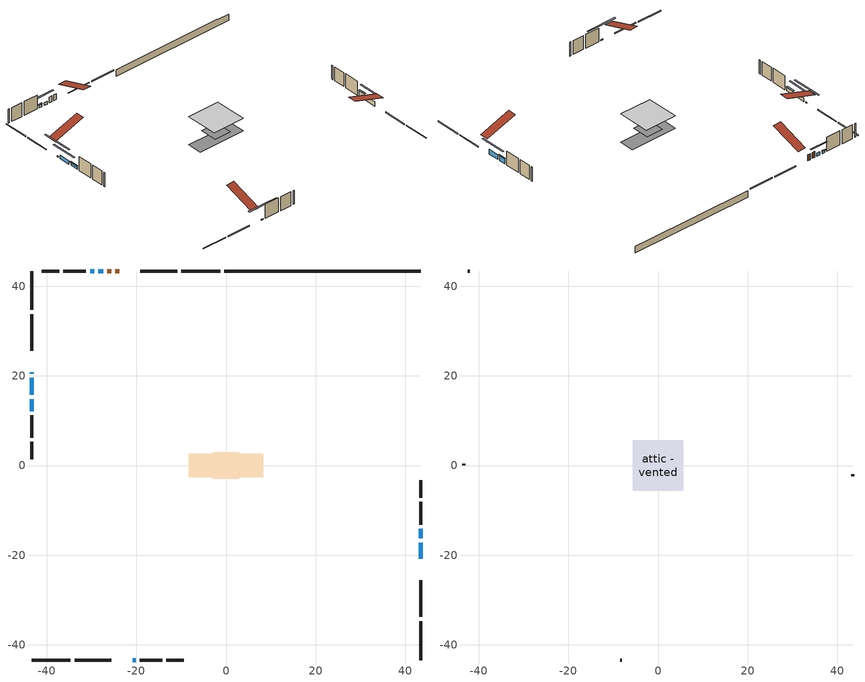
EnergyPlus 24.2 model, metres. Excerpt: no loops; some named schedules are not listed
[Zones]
conditioned space
 floor outside (Floor1 construction): -2.92,-2.92 -2.92,2.92 2.92,2.92 2.92,-2.92 z0.61
 floor adiabatic (AdiabaticFloorConstruction): -2.84,-2.84 -2.84,2.84 2.84,2.84 2.84,-2.84 z3.05
 floor foundation (Slab1 construction): -8.36,-2.58 -8.36,2.58 8.36,2.58 8.36,-2.58 z-1.68
 wall outside (RimJoist1 construction): -1.3,43.37 -9.96,43.37 / -43.37,-43.37 -34.71,-43.37 / -43.37,43.37 -43.37,34.71 / 43.37,-43.37 43.37,-34.71 z0.61:0.91
 wall outside (RimJoist2 construction): -10.89,43.37 -19.09,43.37 / -33.78,-43.37 -25.58,-43.37 / -43.37,33.78 -43.37,25.58 / 43.37,-33.78 43.37,-25.58 z0.61:0.91
 wall outside (AdiabaticWallConstruction 1): -23.83,43.37 -24.67,43.37 / -25.6,43.37 -26.46,43.37 z0.61:2.64
 wall outside (AdiabaticWallConstruction): 43.37,-20.84 43.37,-17.2 z0.61:2.21; -20.84,-43.37 -20.15,-43.37 / -43.37,20.84 -43.37,20.49 z0.61:0.91; -27.38,43.37 -28.47,43.37 z0.61:1.56; -43.37,19.57 -43.37,15.73 z0.61:1.74; 43.37,-16.27 43.37,-14.09 z0.61:2.52; -29.4,43.37 -30.32,43.37 z0.61:1.42; -43.37,14.8 -43.37,12.14 z0.61:1.77
 wall outside (Wall1 construction): -31.25,43.37 -36.28,43.37 / -19.23,-43.37 -14.2,-43.37 / -43.37,11.22 -43.37,6.19 / 43.37,-13.16 43.37,-8.13 z0.61:5.49
 wall outside (Wall2 construction): -37.21,43.37 -41.09,43.37 / -13.27,-43.37 -9.39,-43.37 / -43.37,5.26 -43.37,1.37 / 43.37,-7.2 43.37,-3.32 z0.61:5.49
 wall foundation (FoundationWall1 construction): -0.37,43.37,-1.68 -0.37,43.37,0.61 38.99,43.37,0.61 38.99,43.37,0.54 43.37,43.37,0.54 43.37,43.37,-1.68
 window (WindowConstruction): 43.37,-20.84 43.37,-17.2 z0.61:2.21
 window (WindowConstruction 6): -20.84,-43.37 -20.16,-43.37 z0.61:0.91
 window (WindowConstruction 7): -43.37,20.84 -43.37,20.5 z0.61:0.91
 window (WindowConstruction 1): -27.38,43.37 -28.47,43.37 z0.61:1.56
 window (WindowConstruction 2): -43.37,19.57 -43.37,15.73 z0.61:1.73
 window (WindowConstruction 3): 43.37,-16.27 43.37,-14.09 z0.61:2.52
 window (WindowConstruction 4): -29.4,43.37 -30.32,43.37 z0.61:1.42
 window (WindowConstruction 5): -43.37,14.8 -43.37,12.15 z0.61:1.77
 door (Door): -23.83,43.37 -24.67,43.37 z0.61:2.64
 door (Door 1): -25.6,43.37 -26.46,43.37 z0.61:2.64
 ceiling adiabatic (AdiabaticFloorConstruction): 2.84,-2.84 2.84,2.84 -2.84,2.84 -2.84,-2.84 z3.05
attic - vented
 floor to conditioned space (Floor2 construction Reversed): -5.62,-5.62 -5.62,5.62 5.62,5.62 5.62,-5.62 z5.49
 wall outside (Wall3 construction): -42.02,43.37 -42.44,43.37 / -8.46,-43.37 -8.04,-43.37 / -43.37,0.45 -43.37,0.02 / 43.37,-2.39 43.37,-1.97 z0.61:5.49
 roof outside (Roof1 construction): -22.9,43.37,5.49 -22.9,32.42,9.14 -20.02,32.42,9.14 -20.02,43.37,5.49; -21.76,-43.37,5.49 -21.76,-32.42,9.14 -24.65,-32.42,9.14 -24.65,-43.37,5.49; -43.37,21.76,5.49 -32.42,21.76,9.14 -32.42,24.65,9.14 -43.37,24.65,5.49; 43.37,-21.76,5.49 32.42,-21.76,9.14 32.42,-24.65,9.14 43.37,-24.65,5.49
shading: 43.37,-14.56 43.37,-23.48 43.78,-23.48 43.78,-14.56 z4.85; -15.08,-43.37 -25.92,-43.37 -25.92,-43.78 -15.08,-43.78 z5.99; -43.37,15.42 -43.37,25.92 -43.78,25.92 -43.78,15.42 z5.99; -31.11,43.37 -24.74,43.37 -24.74,43.78 -31.11,43.78 z4.2; -43.37,13.09 -43.37,22.21 -43.78,22.21 -43.78,13.09 z4.37; 43.37,-13.89 43.37,-16.47 43.78,-16.47 43.78,-13.89 z2.73; -30.52,43.37 -29.2,43.37 -29.2,43.78 -30.52,43.78 z1.62; -43.37,11.94 -43.37,15 -43.78,15 -43.78,11.94 z1.98
[Building]
Building 1: Terrain=Suburbs
[Site:Location]
Winnipeg Intl AP_MB: Latitude {deg}=49.91; Longitude {deg}=-97.24; Time Zone {hr}=-6; Elevation {m}=239; Keep Site Location Information=Yes
[Site:GroundTemperature:Shallow]
-2.46526, -5.11642, -5.32873, -4.07063, 0.979979, 6.00706, 10.3653, 13.1261, 13.3606, 11.1152, 6.8681, 1.99523
[Site:WaterMainsTemperature]
Calculation Method=Schedule; Temperature Schedule=mains temperature schedule
[Material] Roughness=Rough; Thermal Absorptance=0.9
Name | Thickness {m} | Conductivity {W/m-K} | Density {kg/m3} | Specific Heat {J/kg-K} | Solar Absorptance | Visible Absorptance
asphalt or fiberglass shingles | 0.00635 | 0.162714 | 1121.4 | 1465.45 | 0.84 | 0.84
ceiling loosefill ins | 0.169333 | 0.0480833 | 16.02 | 1046.75 | 0.7 | 0.7
ceiling stud and cavity | 0.1397 | 0.554794 | 65.682 | 1177.47 | 0.7 | 0.7
concrete 4.0 in. | 0.1016 | 1.803125 | 2242.8 | 837.4 | 0.7 | 0.7
concrete 8.0 in. | 0.2032 | 1.803125 | 2242.8 | 837.4 | 0.7 | 0.7
door material | 0.04445 | 0.188738 | 512.64 | 1214.23 | 0.7 | 0.7
door material 1 | 0.04445 | 0.053851 | 512.64 | 1214.23 | 0.7 | 0.7
exterior vertical ins | 0.0457286 | 0.029427 | 32.04 | 1214.23 | 0.7 | 0.7
floor covering | 0.0127 | 0.0433444 | 54.468 | 1339.84 | 0.6 | 0.6
floor rigid ins | 0.051816 | 0.029427 | 32.04 | 1214.23 | 0.7 | 0.7
floor rigid ins 1; wall rigid ins | 0.512978 | 0.029427 | 32.04 | 1214.23 | 0.7 | 0.7
floor stud and cavity | 0.1397 | 0.726555 | 92.3553 | 1139.71 | 0.7 | 0.7
floor stud and cavity 1 | 0.1397 | 1.75129 | 37.0049 | 1207.88 | 0.7 | 0.7
furniture material conditioned space 1 | 0.1524 | 0.115458 | 640.8 | 1214.23 | 0.6 | 0.6
gypsum board | 0.0127 | 0.160291 | 801 | 837.4 | 0.6 | 0.6
gypsum board 1 | 0.0127 | 0.160291 | 801 | 837.4 | 0.7 | 0.7
osb sheathing 0.5 in. | 0.0127 | 0.115458 | 512.64 | 1214.23 | 0.7 | 0.7
osb sheathing 0.75 in. | 0.01905 | 0.115458 | 512.64 | 1214.23 | 0.7 | 0.7
osb sheathing 2.0 in. | 0.0508 | 0.115458 | 512.64 | 1214.23 | 0.7 | 0.7
rim joist stud and cavity | 0.0508 | 0.0451784 | 125.044 | 1163.47 | 0.6 | 0.6
rim joist stud and cavity 1 | 0.0508 | 0.0290657 | 125.044 | 1163.47 | 0.6 | 0.6
wall stud and cavity | 0.1397 | 0.0932297 | 139.0536 | 1170.24 | 0.7 | 0.7
wall stud and cavity 1 | 0.1397 | 0.0940029 | 139.0536 | 1170.24 | 0.7 | 0.7
wall stud and cavity 2 | 0.0889 | 6.1454 | 50.32683 | 1063.81 | 0.6 | 0.6
wall stud and cavity 3 | 0.0889 | 0.380278 | 52.3479 | 1209.89 | 0.7 | 0.7
wall stud and cavity 4 | 0.0889 | 0.391764 | 83.0341 | 1211.67 | 0.7 | 0.7
wood siding | 0.0254 | 0.102417 | 544.68 | 1172.36 | 0.4 | 0.4
wood siding 1 | 0.00254 | 0.102417 | 544.68 | 1172.36 | 0.4 | 0.4
wood siding 2; wood siding 3; wood siding 4 | 0.0254 | 0.102417 | 544.68 | 1172.36 | 0.7 | 0.7
[WindowMaterial:SimpleGlazingSystem]
Name | U-Factor {W/m2-K} | Solar Heat Gain Coefficient
WindowMaterial | 2.89181 | 0.69
WindowMaterial 1 | 2.9395 | 0.65
WindowMaterial 2 | 2.9219 | 0.66
WindowMaterial 3 | 2.87931 | 0.7
WindowMaterial 4 | 2.95767 | 0.63
WindowMaterial 5 | 2.918492 | 0.67
WindowMaterial 6 | 5.760331 | 0.53
WindowMaterial 7 | 3.07009 | 0.43
[Construction]
AdiabaticFloorConstruction: floor stud and cavity 1, floor rigid ins 1, osb sheathing 0.75 in., floor covering
AdiabaticWallConstruction: wood siding 3, wall rigid ins, wall stud and cavity 3, gypsum board
AdiabaticWallConstruction 1: wood siding 4, wall rigid ins, wall stud and cavity 3, gypsum board
Door: door material
Door 1: door material 1
Floor1 construction: floor stud and cavity, floor rigid ins, osb sheathing 0.75 in., floor covering
Floor2 construction Reversed: gypsum board, ceiling stud and cavity, ceiling loosefill ins
FoundationWall1 construction: concrete 8.0 in., gypsum board 1
furniture construction conditioned space 1: furniture material conditioned space 1
PartitionWallConstruction: gypsum board, wall stud and cavity 4, gypsum board
RimJoist1 construction: wood siding 2, osb sheathing 2.0 in., rim joist stud and cavity
RimJoist2 construction: wood siding 2, osb sheathing 2.0 in., rim joist stud and cavity 1
Roof1 construction: asphalt or fiberglass shingles
Slab1 construction: concrete 4.0 in.
Wall1 construction: wood siding, osb sheathing 0.5 in., wall stud and cavity, gypsum board
Wall2 construction: wood siding, osb sheathing 0.5 in., wall stud and cavity 1, gypsum board
Wall3 construction: wood siding 1, wall stud and cavity 2
WindowConstruction: WindowMaterial
WindowConstruction 1: WindowMaterial 1
WindowConstruction 2: WindowMaterial 2
WindowConstruction 3: WindowMaterial 3
WindowConstruction 4: WindowMaterial 4
WindowConstruction 5: WindowMaterial 5
WindowConstruction 6: WindowMaterial 6
WindowConstruction 7: WindowMaterial 7
[Zone] Multiplier=1; Part of Total Floor Area=Yes
Name | Volume {m3}
attic - vented | 74.8534
conditioned space | 295.8
[Space]
Name | Zone | Volume {m3}
attic - vented 1 | attic - vented | 74.8534
conditioned space 1 | conditioned space | 295.8
[ZoneInfiltration:EffectiveLeakageArea]
infil attic - vented 1: Zone or Space=attic - vented 1; Schedule=Always On Discrete; Effective Air Leakage Area {cm2}=4211.67; Stack Coefficient=0.0005929; Wind Coefficient=1.64517e-05
[ZoneMixing]
whole house fan mix: Zone or Space=attic - vented; Schedule=Always On Continuous; Design Flow Rate Calculation Method=Flow/Zone; Design Flow Rate {m3/s}=0; Source Zone or Space=conditioned space
[SurfaceProperty:ExposedFoundationPerimeter]
Slab1: Exposed Perimeter Calculation Method=TotalExposedPerimeter; Total Exposed Perimeter {m}=43.74
[InternalMass] Zone or ZoneList=conditioned space; Space or SpaceList=conditioned space 1
Name | Construction | Surface Area {m2}
furniture mass conditioned space 1 | furniture construction conditioned space 1 | 60.928
partition wall mass | PartitionWallConstruction | 152.32
[Lights]
interior lighting: Zone or ZoneList or Space or SpaceList=conditioned space 1; Schedule=interior lighting schedule; Design Level Calculation Method=LightingLevel; Lighting Level {W}=343.2; Return Air Fraction=0; Fraction Radiant=0.6; Fraction Visible=0.2; Fraction Replaceable=1
[People]
occupants: Zone or ZoneList or Space or SpaceList=conditioned space 1; Number of People Schedule=occupants schedule; Number of People Calculation Method=People; Number of People=3; Fraction Radiant=0.314171; Sensible Heat Fraction=0.56303; Activity Level Schedule=occupants activity schedule; Carbon Dioxide Generation Rate {m3/s-W}=0; Enable ASHRAE 55 Comfort Warnings=No; Mean Radiant Temperature Calculation Type=EnclosureAveraged
[ElectricEquipment] Zone or ZoneList or Space or SpaceList=conditioned space 1; Design Level Calculation Method=EquipmentLevel
Name | Schedule | Design Level {W} | Fraction Latent | Fraction Radiant | Fraction Lost
clothes dryer | clothes dryer schedule | 140.772 | 0.015 | 0.081 | 0.85
clothes washer | clothes washer schedule | 32.1985 | 0.03 | 0.162 | 0.7
cooking range | cooking range schedule | 215.147 | 0.08 | 0.432 | 0.2
dishwasher | dishwasher schedule | 66.8632 | 0.3 | 0.18 | 0.4
fridge | fridge schedule | 72.9452 | 0 | 0.6 | 0
mech vent house fan | mech vent house fan schedule | 10 | 0 | 0 | 1
mech vent house fan cfis | mech vent house fan cfis schedule | 0 | 0 | 0 | 0
misc plug loads | misc plug loads schedule | 494.7 | 0.045 | 0.513 | 0.1
whole house fan | Always On Discrete | 0 | 0 | 0 | 1
[OtherEquipment] Zone or ZoneList or Space or SpaceList=conditioned space 1; Design Level Calculation Method=EquipmentLevel
Name | Fuel Type | Schedule | Design Level {W} | Fraction Latent | Fraction Radiant | Fraction Lost
clothes dryer 1 | Electricity | clothes dryer schedule | 0 | 0.015 | 0.081 | 0.85
cooking range 1 | Electricity | cooking range schedule | 0 | 0.08 | 0.432 | 0.2
general water use latent | None | general water use schedule | 62.594 | 1 | 0 | 0
general water use sensible | None | general water use schedule | -61.6891 | 0 | 0.6 | 0
mech vent house fan latent load | None | Always On Discrete | 0 | 1 | 0 | 0
mech vent house fan sensible load | None | Always On Discrete | 0 | 0 | 0 | 0
water heater energy adjustment1 | NaturalGas | Always On Discrete | 0.01 | 0 | 0 | 1
[ZoneInfiltration:DesignFlowRate] Zone or ZoneList or Space or SpaceList=conditioned space 1; Schedule=Always On Discrete; Design Flow Rate Calculation Method=Flow/Zone; Design Flow Rate {m3/s}=0
infil flow; natural vent flow; whole house fan flow
[AvailabilityManager:Scheduled]
central ac and furnace airloop Availability Manager: Schedule=Always On Discrete
[Foundation:Kiva]
Foundation Kiva 1: Initial Indoor Air Temperature {C}=21; Wall Height Above Grade {m}=0.609996; Wall Depth Below Slab {m}=0.2032; Custom Block Material Name 1=exterior vertical ins; Custom Block Depth 1 {m}=2.28999; Custom Block X Position 1 {m}=0.2159; Custom Block Z Position 1 {m}=0
[Foundation:Kiva:Settings]
Soil Conductivity {W/m-K}=0.849921; Soil Density {kg/m3}=1842.3; Soil Specific Heat {J/kg-K}=418.7; Ground Solar Absorptivity=0.9; Ground Thermal Absorptivity=0.9; Ground Surface Roughness {m}=0.03; Far-Field Width {m}=40; Deep-Ground Boundary Condition=ZeroFlux; Deep-Ground Depth {m}=40; Minimum Cell Dimension {m}=0.2; Maximum Cell Growth Coefficient=3; Simulation Timestep=Timestep
[Exterior:Lights]
exterior lighting: Schedule=exterior lighting schedule; Design Level {W}=75.6
[EnergyManagementSystem:GlobalVariable]
central_ac_and_furnace_airloop_Fan_RTF
infil_program_Qfan
infil_program_Qinf
natural_vent_program_Qnv
natural_vent_program_Qwhf
[EnergyManagementSystem:Sensor]
Name | Output:Variable or Output:Meter Index Key | Output:Variable or Output:Meter
airflow_gain | infil flow | Infiltration Sensible Heat Gain Energy
airflow_gain_1 | natural vent flow | Infiltration Sensible Heat Gain Energy
airflow_gain_2 | whole house fan flow | Infiltration Sensible Heat Gain Energy
airflow_loss | infil flow | Infiltration Sensible Heat Loss Energy
airflow_loss_1 | natural vent flow | Infiltration Sensible Heat Loss Energy
airflow_loss_2 | whole house fan flow | Infiltration Sensible Heat Loss Energy
clg_load_cond |  | Cooling:EnergyTransfer:Zone:CONDITIONED SPACE
clg_sp_s; clg_sp_s_1 | cooling setpoint | Schedule Value
clothes_dryer_exhaust_0_sch_s | clothes dryer exhaust 0 schedule | Schedule Value
cool_season | cooling season schedule | Schedule Value
htg_load_cond |  | Heating:EnergyTransfer:Zone:CONDITIONED SPACE
htg_sp_s; htg_sp_s_1 | heating setpoint | Schedule Value
ig_ee_conv | clothes dryer | Electric Equipment Convective Heating Energy
ig_ee_conv_2 | cooking range | Electric Equipment Convective Heating Energy
ig_ee_conv_4 | fridge | Electric Equipment Convective Heating Energy
ig_ee_conv_5 | misc plug loads | Electric Equipment Convective Heating Energy
ig_ee_conv_6 | whole house fan | Electric Equipment Convective Heating Energy
ig_ee_rad | clothes dryer | Electric Equipment Radiant Heating Energy
ig_ee_rad_2 | cooking range | Electric Equipment Radiant Heating Energy
ig_ee_rad_4 | fridge | Electric Equipment Radiant Heating Energy
ig_ee_rad_5 | misc plug loads | Electric Equipment Radiant Heating Energy
ig_ee_rad_6 | whole house fan | Electric Equipment Radiant Heating Energy
ig_lgt_conv | interior lighting | Lights Convective Heating Energy
ig_lgt_rad | interior lighting | Lights Radiant Heating Energy
ig_lgt_vis | interior lighting | Lights Visible Radiation Heating Energy
ig_oe_conv | clothes dryer 1 | Other Equipment Convective Heating Energy
ig_oe_conv_1 | cooking range 1 | Other Equipment Convective Heating Energy
ig_oe_conv_2 | general water use latent | Other Equipment Convective Heating Energy
ig_oe_conv_3 | general water use sensible | Other Equipment Convective Heating Energy
ig_oe_conv_4 | water heater energy adjustment1 | Other Equipment Convective Heating Energy
ig_oe_rad | clothes dryer 1 | Other Equipment Radiant Heating Energy
ig_oe_rad_1 | cooking range 1 | Other Equipment Radiant Heating Energy
ig_oe_rad_2 | general water use latent | Other Equipment Radiant Heating Energy
ig_oe_rad_3 | general water use sensible | Other Equipment Radiant Heating Energy
ig_oe_rad_4 | water heater energy adjustment1 | Other Equipment Radiant Heating Energy
ig_ppl_conv | occupants | People Convective Heating Energy
ig_ppl_rad | occupants | People Radiant Heating Energy
im_conv | furniture mass conditioned space 1 | Surface Inside Face Convection Heat Gain Energy
im_conv_1 | partition wall mass | Surface Inside Face Convection Heat Gain Energy
im_ig | furniture mass conditioned space 1 | Surface Inside Face Internal Gains Radiation Heat Gain Energy
im_ig_1 | partition wall mass | Surface Inside Face Internal Gains Radiation Heat Gain Energy
im_lgt | furniture mass conditioned space 1 | Surface Inside Face Lights Radiation Heat Gain Energy
im_lgt_1 | partition wall mass | Surface Inside Face Lights Radiation Heat Gain Energy
im_sol | furniture mass conditioned space 1 | Surface Inside Face Solar Radiation Heat Gain Energy
im_sol_1 | partition wall mass | Surface Inside Face Solar Radiation Heat Gain Energy
im_surf | furniture mass conditioned space 1 | Surface Inside Face Net Surface Thermal Radiation Heat Gain Energy
im_surf_1 | partition wall mass | Surface Inside Face Net Surface Thermal Radiation Heat Gain Energy
mv_conv | mech vent house fan | Electric Equipment Convective Heating Energy
mv_conv_1 | mech vent house fan cfis | Electric Equipment Convective Heating Energy
mv_conv_2 | mech vent house fan latent load | Other Equipment Convective Heating Energy
mv_conv_3 | mech vent house fan sensible load | Other Equipment Convective Heating Energy
mv_rad | mech vent house fan | Electric Equipment Radiant Heating Energy
mv_rad_1 | mech vent house fan cfis | Electric Equipment Radiant Heating Energy
mv_rad_2 | mech vent house fan latent load | Other Equipment Radiant Heating Energy
mv_rad_3 | mech vent house fan sensible load | Other Equipment Radiant Heating Energy
natural_vent_s | natural vent schedule | Schedule Value
out_pb_s |  | Site Outdoor Air Barometric Pressure
out_wt_s |  | Site Outdoor Air Humidity Ratio
site_vw_s |  | Site Wind Speed
ss_back_out | Window1 | Surface Window Shortwave from Zone Back Out Window Heat Transfer Rate
ss_back_out_1 | Window11 | Surface Window Shortwave from Zone Back Out Window Heat Transfer Rate
ss_back_out_2 | Window13 | Surface Window Shortwave from Zone Back Out Window Heat Transfer Rate
ss_back_out_3 | Window3 | Surface Window Shortwave from Zone Back Out Window Heat Transfer Rate
ss_back_out_4 | Window4 | Surface Window Shortwave from Zone Back Out Window Heat Transfer Rate
ss_back_out_5 | Window7 | Surface Window Shortwave from Zone Back Out Window Heat Transfer Rate
ss_back_out_6 | Window8 | Surface Window Shortwave from Zone Back Out Window Heat Transfer Rate
ss_back_out_7 | Window9 | Surface Window Shortwave from Zone Back Out Window Heat Transfer Rate
ss_conv | Door1 | Surface Inside Face Convection Heat Gain Energy
ss_conv_1 | Door2 | Surface Inside Face Convection Heat Gain Energy
ss_conv_2 | Window1 | Surface Inside Face Convection Heat Gain Energy
ss_conv_3 | Window11 | Surface Inside Face Convection Heat Gain Energy
ss_conv_4 | Window13 | Surface Inside Face Convection Heat Gain Energy
ss_conv_5 | Window3 | Surface Inside Face Convection Heat Gain Energy
ss_conv_6 | Window4 | Surface Inside Face Convection Heat Gain Energy
ss_conv_7 | Window7 | Surface Inside Face Convection Heat Gain Energy
ss_conv_8 | Window8 | Surface Inside Face Convection Heat Gain Energy
ss_conv_9 | Window9 | Surface Inside Face Convection Heat Gain Energy
ss_ig | Door1 | Surface Inside Face Internal Gains Radiation Heat Gain Energy
ss_ig_1 | Door2 | Surface Inside Face Internal Gains Radiation Heat Gain Energy
ss_ig_2 | Window1 | Surface Inside Face Internal Gains Radiation Heat Gain Energy
ss_ig_3 | Window11 | Surface Inside Face Internal Gains Radiation Heat Gain Energy
ss_ig_4 | Window13 | Surface Inside Face Internal Gains Radiation Heat Gain Energy
ss_ig_5 | Window3 | Surface Inside Face Internal Gains Radiation Heat Gain Energy
ss_ig_6 | Window4 | Surface Inside Face Internal Gains Radiation Heat Gain Energy
ss_ig_7 | Window7 | Surface Inside Face Internal Gains Radiation Heat Gain Energy
ss_ig_8 | Window8 | Surface Inside Face Internal Gains Radiation Heat Gain Energy
ss_ig_9 | Window9 | Surface Inside Face Internal Gains Radiation Heat Gain Energy
ss_lgt | Door1 | Surface Inside Face Lights Radiation Heat Gain Energy
ss_lgt_1 | Door2 | Surface Inside Face Lights Radiation Heat Gain Energy
ss_sol | Door1 | Surface Inside Face Solar Radiation Heat Gain Energy
ss_sol_1 | Door2 | Surface Inside Face Solar Radiation Heat Gain Energy
ss_surf | Door1 | Surface Inside Face Net Surface Thermal Radiation Heat Gain Energy
ss_surf_1 | Door2 | Surface Inside Face Net Surface Thermal Radiation Heat Gain Energy
ss_surf_2 | Window1 | Surface Inside Face Net Surface Thermal Radiation Heat Gain Energy
ss_surf_3 | Window11 | Surface Inside Face Net Surface Thermal Radiation Heat Gain Energy
ss_surf_4 | Window13 | Surface Inside Face Net Surface Thermal Radiation Heat Gain Energy
ss_surf_5 | Window3 | Surface Inside Face Net Surface Thermal Radiation Heat Gain Energy
ss_surf_6 | Window4 | Surface Inside Face Net Surface Thermal Radiation Heat Gain Energy
ss_surf_7 | Window7 | Surface Inside Face Net Surface Thermal Radiation Heat Gain Energy
ss_surf_8 | Window8 | Surface Inside Face Net Surface Thermal Radiation Heat Gain Energy
ss_surf_9 | Window9 | Surface Inside Face Net Surface Thermal Radiation Heat Gain Energy
ss_trans_in | Window1 | Surface Window Transmitted Solar Radiation Rate
ss_trans_in_1 | Window11 | Surface Window Transmitted Solar Radiation Rate
ss_trans_in_2 | Window13 | Surface Window Transmitted Solar Radiation Rate
ss_trans_in_3 | Window3 | Surface Window Transmitted Solar Radiation Rate
ss_trans_in_4 | Window4 | Surface Window Transmitted Solar Radiation Rate
ss_trans_in_5 | Window7 | Surface Window Transmitted Solar Radiation Rate
ss_trans_in_6 | Window8 | Surface Window Transmitted Solar Radiation Rate
ss_trans_in_7 | Window9 | Surface Window Transmitted Solar Radiation Rate
ss_trans_out | Window1 | Surface Inside Face Initial Transmitted Diffuse Transmitted Out Window Solar Radiation Rate
ss_trans_out_1 | Window11 | Surface Inside Face Initial Transmitted Diffuse Transmitted Out Window Solar Radiation Rate
ss_trans_out_2 | Window13 | Surface Inside Face Initial Transmitted Diffuse Transmitted Out Window Solar Radiation Rate
ss_trans_out_3 | Window3 | Surface Inside Face Initial Transmitted Diffuse Transmitted Out Window Solar Radiation Rate
ss_trans_out_4 | Window4 | Surface Inside Face Initial Transmitted Diffuse Transmitted Out Window Solar Radiation Rate
ss_trans_out_5 | Window7 | Surface Inside Face Initial Transmitted Diffuse Transmitted Out Window Solar Radiation Rate
ss_trans_out_6 | Window8 | Surface Inside Face Initial Transmitted Diffuse Transmitted Out Window Solar Radiation Rate
ss_trans_out_7 | Window9 | Surface Inside Face Initial Transmitted Diffuse Transmitted Out Window Solar Radiation Rate
s_conv | Floor1 | Surface Inside Face Convection Heat Gain Energy
s_conv_1 | Floor2 | Surface Inside Face Convection Heat Gain Energy
s_conv_10 | RimJoist2:180 | Surface Inside Face Convection Heat Gain Energy
s_conv_11 | RimJoist2:270 | Surface Inside Face Convection Heat Gain Energy
s_conv_12 | RimJoist2:90 | Surface Inside Face Convection Heat Gain Energy
s_conv_13 | Slab1 | Surface Inside Face Convection Heat Gain Energy
s_conv_14 | Wall1:0 | Surface Inside Face Convection Heat Gain Energy
s_conv_15 | Wall1:180 | Surface Inside Face Convection Heat Gain Energy
s_conv_16 | Wall1:270 | Surface Inside Face Convection Heat Gain Energy
s_conv_17 | Wall1:90 | Surface Inside Face Convection Heat Gain Energy
s_conv_18 | Wall2:0 | Surface Inside Face Convection Heat Gain Energy
s_conv_19 | Wall2:180 | Surface Inside Face Convection Heat Gain Energy
s_conv_2 | FoundationWall1 | Surface Inside Face Convection Heat Gain Energy
s_conv_20 | Wall2:270 | Surface Inside Face Convection Heat Gain Energy
s_conv_21 | Wall2:90 | Surface Inside Face Convection Heat Gain Energy
s_conv_3 | inferred conditioned ceiling | Surface Inside Face Convection Heat Gain Energy
s_conv_4 | inferred conditioned floor | Surface Inside Face Convection Heat Gain Energy
s_conv_5 | RimJoist1:0 | Surface Inside Face Convection Heat Gain Energy
s_conv_6 | RimJoist1:180 | Surface Inside Face Convection Heat Gain Energy
s_conv_7 | RimJoist1:270 | Surface Inside Face Convection Heat Gain Energy
s_conv_8 | RimJoist1:90 | Surface Inside Face Convection Heat Gain Energy
s_conv_9 | RimJoist2:0 | Surface Inside Face Convection Heat Gain Energy
s_ig | Floor1 | Surface Inside Face Internal Gains Radiation Heat Gain Energy
s_ig_1 | Floor2 | Surface Inside Face Internal Gains Radiation Heat Gain Energy
s_ig_10 | RimJoist2:180 | Surface Inside Face Internal Gains Radiation Heat Gain Energy
s_ig_11 | RimJoist2:270 | Surface Inside Face Internal Gains Radiation Heat Gain Energy
s_ig_12 | RimJoist2:90 | Surface Inside Face Internal Gains Radiation Heat Gain Energy
s_ig_13 | Slab1 | Surface Inside Face Internal Gains Radiation Heat Gain Energy
s_ig_14 | Wall1:0 | Surface Inside Face Internal Gains Radiation Heat Gain Energy
s_ig_15 | Wall1:180 | Surface Inside Face Internal Gains Radiation Heat Gain Energy
s_ig_16 | Wall1:270 | Surface Inside Face Internal Gains Radiation Heat Gain Energy
s_ig_17 | Wall1:90 | Surface Inside Face Internal Gains Radiation Heat Gain Energy
s_ig_18 | Wall2:0 | Surface Inside Face Internal Gains Radiation Heat Gain Energy
